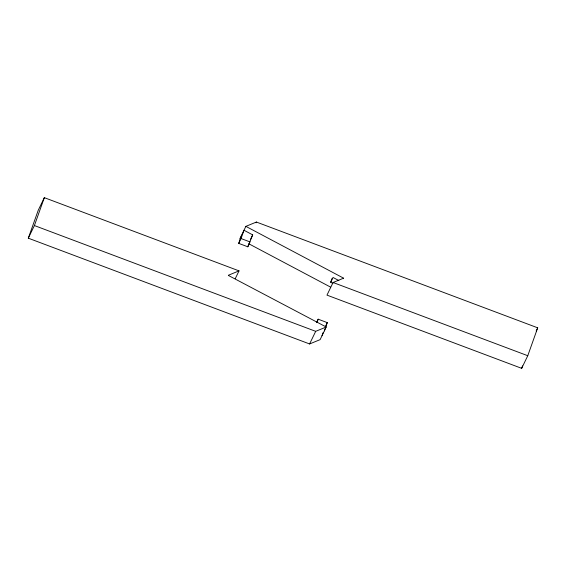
<?xml version="1.0" encoding="UTF-8"?>
<svg xmlns="http://www.w3.org/2000/svg" width="566" height="566" viewBox="0 0 566 566"><rect width="100%" height="100%" fill="white"/><g stroke="black" fill="none" stroke-linecap="round" stroke-linejoin="round"><path stroke-width="0.85" d="M228.367 275.444L326.221 327.007L320.13 339.635L309.595 343.958L28.3 238.18L38.233 210.283L44.332 197.661L239.022 270.873L235.208 278.762M28.3 238.18L34.399 225.551L44.332 197.661M238.71 243.373L241.038 238.548L243.988 230.263L252.691 234.876L247.83 246.804L238.71 243.373L241.661 235.095M247.83 246.804L248.955 243.649M332.872 283.439L330.7 282.285L332.101 278.345M317.045 322.351L318.17 319.196L327.29 322.627L324.339 330.905M322.012 335.737L323.193 332.419M239.779 238.994L245.87 226.365L343.612 278.175L333.077 282.498L326.978 295.127L521.668 368.339L522.545 365.884M521.668 368.339L527.767 355.717L537.7 327.82L256.405 222.042L245.87 226.365M256.03 222.827L256.405 222.042M250.363 239.708L252.691 234.876M330.7 282.285L333.027 277.46L338.829 280.531M316.5 322.641L318.17 319.196M309.595 343.958L315.687 331.336L326.221 327.007M343.378 278.663L343.612 278.175M325.627 326.073L327.29 322.627M536.179 330.976L537.7 327.82M228.48 275.203L239.022 270.873M241.038 238.548L250.165 241.979M333.077 282.498L527.767 355.717M34.399 225.551L315.687 331.336M249.082 243.925L330.537 287.096"/></g></svg>
